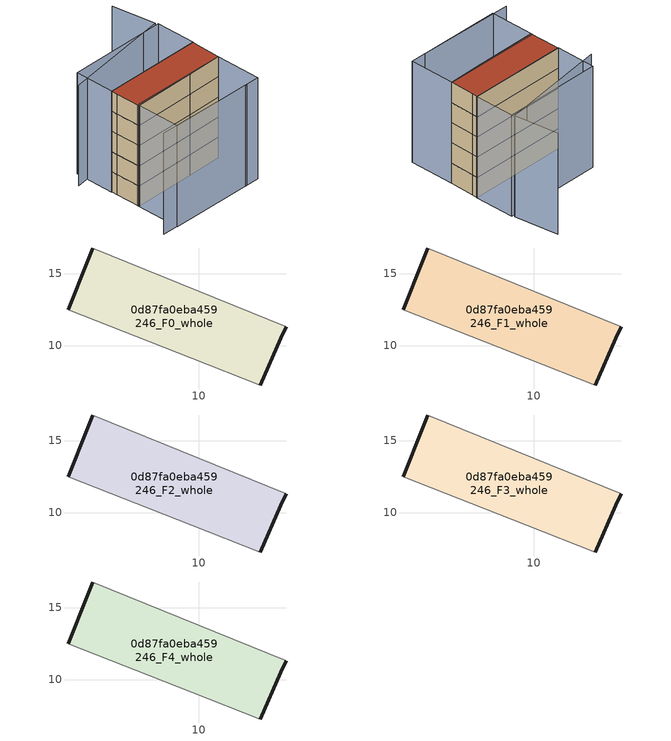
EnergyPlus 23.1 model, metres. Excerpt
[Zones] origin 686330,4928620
0d87fa0eba459246_F0_whole
 floor ground (EU_floor_Construction): 16.06,11.3 15.7,10.49 14.27,7.26 9.5,9.13 0.93,12.49 2.29,15.9 2.64,16.78 z0
 wall outside (EU_wall_Construction): 2.64,16.78 2.29,15.9 0.93,12.49 / 14.27,7.26 15.7,10.49 16.06,11.3 z0:3
 wall adiabatic (EU_wall_Construction): 16.06,11.3 2.64,16.78 / 0.93,12.49 9.5,9.13 14.27,7.26 z0:3
0d87fa0eba459246_F1_whole
 floor to 0d87fa0eba459246_F0_whole (EU_floor_Construction): 16.06,11.3 15.7,10.49 14.27,7.26 9.5,9.13 0.93,12.49 2.29,15.9 2.64,16.78 z3
 wall outside (EU_wall_Construction): 2.64,16.78 2.29,15.9 0.93,12.49 / 14.27,7.26 15.7,10.49 16.06,11.3 z3:6
 wall adiabatic (EU_wall_Construction): 16.06,11.3 2.64,16.78 / 0.93,12.49 9.5,9.13 14.27,7.26 z3:6
0d87fa0eba459246_F2_whole
 floor to 0d87fa0eba459246_F1_whole (EU_floor_Construction): 16.06,11.3 15.7,10.49 14.27,7.26 9.5,9.13 0.93,12.49 2.29,15.9 2.64,16.78 z6
 wall outside (EU_wall_Construction): 2.64,16.78 2.29,15.9 0.93,12.49 / 14.27,7.26 15.7,10.49 16.06,11.3 z6:9
 wall adiabatic (EU_wall_Construction): 16.06,11.3 2.64,16.78 / 0.93,12.49 9.5,9.13 14.27,7.26 z6:9
0d87fa0eba459246_F3_whole
 floor to 0d87fa0eba459246_F2_whole (EU_floor_Construction): 16.06,11.3 15.7,10.49 14.27,7.26 9.5,9.13 0.93,12.49 2.29,15.9 2.64,16.78 z9
 wall outside (EU_wall_Construction): 2.64,16.78 2.29,15.9 0.93,12.49 / 14.27,7.26 15.7,10.49 16.06,11.3 z9:12
 wall adiabatic (EU_wall_Construction): 16.06,11.3 2.64,16.78 / 0.93,12.49 9.5,9.13 14.27,7.26 z9:12
0d87fa0eba459246_F4_whole
 floor to 0d87fa0eba459246_F3_whole (EU_floor_Construction): 16.06,11.3 15.7,10.49 14.27,7.26 9.5,9.13 0.93,12.49 2.29,15.9 2.64,16.78 z12
 wall outside (EU_wall_Construction): 2.64,16.78 2.29,15.9 0.93,12.49 / 14.27,7.26 15.7,10.49 16.06,11.3 z12:15
 wall adiabatic (EU_wall_Construction): 16.06,11.3 2.64,16.78 / 0.93,12.49 9.5,9.13 14.27,7.26 z12:15
 roof outside (EU_roof_Construction): 14.27,7.26 15.7,10.49 16.06,11.3 2.64,16.78 2.29,15.9 0.93,12.49 9.5,9.13 z15
shading: -3.58,7.6 9.91,1.83 / 19.83,23.37 18.27,17.07 / 18.27,17.07 2.41,21 / -1.53,6.57 1.03,12.75 / 1.03,12.75 14.27,7.26 / 14.27,7.26 11.71,1.09 / 11.71,1.09 -1.53,6.57 / 16.09,11.29 2.6,16.79 / 2.6,16.79 4.8,22.17 / 4.8,22.17 18.28,16.67 / 18.28,16.67 16.09,11.29 z0:15
[Building]
EU S2 Campaign: North Axis=0; Terrain=City; Solar Distribution=FullExterior
[Site:Location]
Bologna: Latitude=44.5; Longitude=11.25; Time Zone=1; Elevation=37
[SizingPeriod:WeatherFileDays]
AnnualSizingPeriod: Begin Month=1; Begin Day of Month=1; End Month=12; End Day of Month=31; Day of Week for Start Day=Monday; Use Weather File Daylight Saving Period=No; Use Weather File Rain and Snow Indicators=No
[MATERIAL]
EU_InternalMass_Material: Roughness=MediumRough; Thickness=0.1; Conductivity=1; Density=1800; Specific Heat=900; Thermal Absorptance=0.9; Solar Absorptance=0.7; Visible Absorptance=0.7
[MATERIAL:NOMASS] Roughness=MediumRough; Thermal Absorptance=0.9; Solar Absorptance=0.7; Visible Absorptance=0.7
Name | Thermal Resistance
EU_wall_NoMass | 0.905828
EU_roof_NoMass | 0.37593
EU_floor_NoMass | 0.67114
[CONSTRUCTION]
EU_wall_Construction: EU_wall_NoMass
EU_roof_Construction: EU_roof_NoMass
EU_floor_Construction: EU_floor_NoMass
EU_InternalMass_Construction: EU_InternalMass_Material
[ZONE] Type=1; Multiplier=1; Ceiling Height=autocalculate; Floor Area=autocalculate; Part of Total Floor Area=Yes
Name | Volume
0d87fa0eba459246_F0_whole | 195.213
0d87fa0eba459246_F1_whole; 0d87fa0eba459246_F2_whole; 0d87fa0eba459246_F3_whole; 0d87fa0eba459246_F4_whole | 195.212
[INTERNALMASS] Construction=EU_InternalMass_Construction; Surface Area=65.0709
Name | Zone or ZoneList
0d87fa0eba459246_F0_whole_EU_InternalMass | 0d87fa0eba459246_F0_whole
0d87fa0eba459246_F1_whole_EU_InternalMass | 0d87fa0eba459246_F1_whole
0d87fa0eba459246_F2_whole_EU_InternalMass | 0d87fa0eba459246_F2_whole
0d87fa0eba459246_F3_whole_EU_InternalMass | 0d87fa0eba459246_F3_whole
0d87fa0eba459246_F4_whole_EU_InternalMass | 0d87fa0eba459246_F4_whole
[OTHEREQUIPMENT] Fuel Type=Electricity; Design Level Calculation Method=Watts/Area; Power per Zone Floor Area=1; Fraction Latent=0; Fraction Radiant=0; Fraction Lost=0; Carbon Dioxide Generation Rate=0; EndUse Subcategory=EU_Step8_InternalGains
Name | Zone or ZoneList or Space or SpaceList | Schedule
EU_Step8_InternalGain_0d87fa0eba459246_F0_whole_f000 | 0d87fa0eba459246_F0_whole | EU_Step8_GainSchedule_0d87fa0eba459246_F0_whole_f000
EU_Step8_InternalGain_0d87fa0eba459246_F1_whole_f000 | 0d87fa0eba459246_F1_whole | EU_Step8_GainSchedule_0d87fa0eba459246_F1_whole_f000
EU_Step8_InternalGain_0d87fa0eba459246_F2_whole_f000 | 0d87fa0eba459246_F2_whole | EU_Step8_GainSchedule_0d87fa0eba459246_F2_whole_f000
EU_Step8_InternalGain_0d87fa0eba459246_F3_whole_f000 | 0d87fa0eba459246_F3_whole | EU_Step8_GainSchedule_0d87fa0eba459246_F3_whole_f000
EU_Step8_InternalGain_0d87fa0eba459246_F4_whole_f000 | 0d87fa0eba459246_F4_whole | EU_Step8_GainSchedule_0d87fa0eba459246_F4_whole_f000
[ZONEVENTILATION:DESIGNFLOWRATE] Schedule=EU_AlwaysOn; Design Flow Rate Calculation Method=AirChanges/Hour; Air Changes per Hour=0.73129; Ventilation Type=Natural; Fan Pressure Rise=0; Fan Total Efficiency=1; Constant Term Coefficient=1; Temperature Term Coefficient=0; Velocity Term Coefficient=0; Velocity Squared Term Coefficient=0; Minimum Indoor Temperature=-100; Maximum Indoor Temperature=100; Delta Temperature=-100; Minimum Outdoor Temperature=-100; Maximum Outdoor Temperature=100; Maximum Wind Speed=40
Name | Zone or ZoneList or Space or SpaceList
EU_ConstantAir_0d87fa0eba459246_F0_whole | 0d87fa0eba459246_F0_whole
EU_ConstantAir_0d87fa0eba459246_F1_whole | 0d87fa0eba459246_F1_whole
EU_ConstantAir_0d87fa0eba459246_F2_whole | 0d87fa0eba459246_F2_whole
EU_ConstantAir_0d87fa0eba459246_F3_whole | 0d87fa0eba459246_F3_whole
EU_ConstantAir_0d87fa0eba459246_F4_whole | 0d87fa0eba459246_F4_whole
[HVACTEMPLATE:THERMOSTAT] Constant Heating Setpoint=20; Constant Cooling Setpoint=50
EU_HeatOnly_0d87fa0eba459246_F0_whole; EU_HeatOnly_0d87fa0eba459246_F1_whole; EU_HeatOnly_0d87fa0eba459246_F2_whole; EU_HeatOnly_0d87fa0eba459246_F3_whole; EU_HeatOnly_0d87fa0eba459246_F4_whole
[HVACTEMPLATE:ZONE:IDEALLOADSAIRSYSTEM] System Availability Schedule=EU_AlwaysOn; Maximum Heating Supply Air Temperature=50; Minimum Cooling Supply Air Temperature=13; Maximum Heating Supply Air Humidity Ratio=0.0156; Minimum Cooling Supply Air Humidity Ratio=0.0077; Heating Limit=NoLimit; Cooling Limit=NoLimit; Heating Availability Schedule=EU_AlwaysOn; Cooling Availability Schedule=EU_CoolingOff; Dehumidification Control Type=ConstantSensibleHeatRatio; Cooling Sensible Heat Ratio=0.7; Dehumidification Setpoint=60; Humidification Control Type=None; Humidification Setpoint=30; Outdoor Air Method=None; Outdoor Air Flow Rate per Person=0.00944; Outdoor Air Flow Rate per Zone Floor Area=0; Outdoor Air Flow Rate per Zone=0; Demand Controlled Ventilation Type=None; Outdoor Air Economizer Type=NoEconomizer; Heat Recovery Type=None; Sensible Heat Recovery Effectiveness=0.7; Latent Heat Recovery Effectiveness=0.65
Name | Template Thermostat
0d87fa0eba459246_F0_whole | EU_HeatOnly_0d87fa0eba459246_F0_whole
0d87fa0eba459246_F1_whole | EU_HeatOnly_0d87fa0eba459246_F1_whole
0d87fa0eba459246_F2_whole | EU_HeatOnly_0d87fa0eba459246_F2_whole
0d87fa0eba459246_F3_whole | EU_HeatOnly_0d87fa0eba459246_F3_whole
0d87fa0eba459246_F4_whole | EU_HeatOnly_0d87fa0eba459246_F4_whole
[SIZING:ZONE] Zone Cooling Design Supply Air Temperature Input Method=SupplyAirTemperature; Zone Cooling Design Supply Air Temperature=13; Zone Heating Design Supply Air Temperature Input Method=SupplyAirTemperature; Zone Heating Design Supply Air Temperature=50; Zone Cooling Design Supply Air Humidity Ratio=0.008; Zone Heating Design Supply Air Humidity Ratio=0.008; Cooling Design Air Flow Method=DesignDay; Cooling Design Air Flow Rate=0; Cooling Minimum Air Flow per Zone Floor Area=0.000762; Cooling Minimum Air Flow=0; Cooling Minimum Air Flow Fraction=0.2; Heating Design Air Flow Method=DesignDay; Heating Design Air Flow Rate=0; Heating Maximum Air Flow per Zone Floor Area=0.002032; Heating Maximum Air Flow=0.141576; Heating Maximum Air Flow Fraction=0.3; Account for Dedicated Outdoor Air System=No; Dedicated Outdoor Air System Control Strategy=NeutralSupplyAir; Dedicated Outdoor Air Low Setpoint Temperature for Design=autosize; Dedicated Outdoor Air High Setpoint Temperature for Design=autosize; Zone Load Sizing Method=Sensible Load Only No Latent Load; Zone Latent Cooling Design Supply Air Humidity Ratio Input Method=HumidityRatioDifference; Zone Cooling Design Supply Air Humidity Ratio Difference=0.005; Zone Latent Heating Design Supply Air Humidity Ratio Input Method=HumidityRatioDifference; Zone Humidification Design Supply Air Humidity Ratio Difference=0.005
0d87fa0eba459246_F0_whole; 0d87fa0eba459246_F1_whole; 0d87fa0eba459246_F2_whole; 0d87fa0eba459246_F3_whole; 0d87fa0eba459246_F4_whole
[SCHEDULE:CONSTANT]
Name | Hourly Value
EU_AlwaysOn | 1
EU_CoolingOff | 0
[SCHEDULE:FILE] Column Number=1; Rows to Skip at Top=0; Number of Hours of Data=8760; Column Separator=Comma; Interpolate to Timestep=No; Minutes per Item=60; Adjust Schedule for Daylight Savings=Yes
Name | File
EU_Step8_GainSchedule_0d87fa0eba459246_F0_whole_f000 | ../../schedules/0d87fa0eba459246/0d87fa0eba459246_F0_whole_f000_gain.csv
EU_Step8_GainSchedule_0d87fa0eba459246_F1_whole_f000 | ../../schedules/0d87fa0eba459246/0d87fa0eba459246_F1_whole_f000_gain.csv
EU_Step8_GainSchedule_0d87fa0eba459246_F2_whole_f000 | ../../schedules/0d87fa0eba459246/0d87fa0eba459246_F2_whole_f000_gain.csv
EU_Step8_GainSchedule_0d87fa0eba459246_F3_whole_f000 | ../../schedules/0d87fa0eba459246/0d87fa0eba459246_F3_whole_f000_gain.csv
EU_Step8_GainSchedule_0d87fa0eba459246_F4_whole_f000 | ../../schedules/0d87fa0eba459246/0d87fa0eba459246_F4_whole_f000_gain.csv
